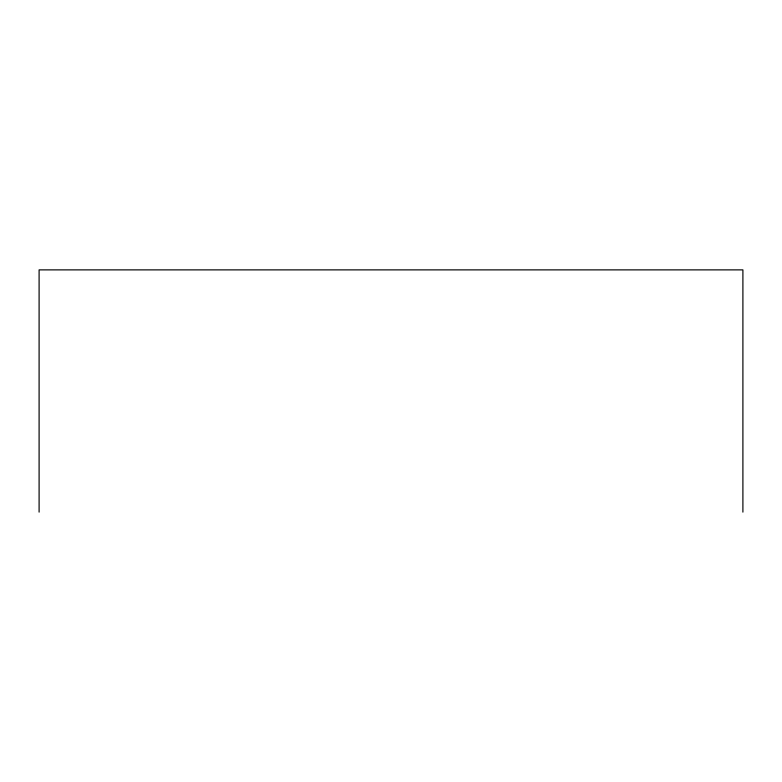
<?xml version="1.0" encoding="UTF-8"?>
<svg xmlns="http://www.w3.org/2000/svg" width="782" height="782" viewBox="0 0 782 782"><rect width="100%" height="100%" fill="white"/><g stroke="black" fill="none" stroke-linecap="round" stroke-linejoin="round"><path stroke-width="1.17" d="M742.9 512.122L742.9 269.878L39.1 269.878L39.1 512.122"/></g></svg>
